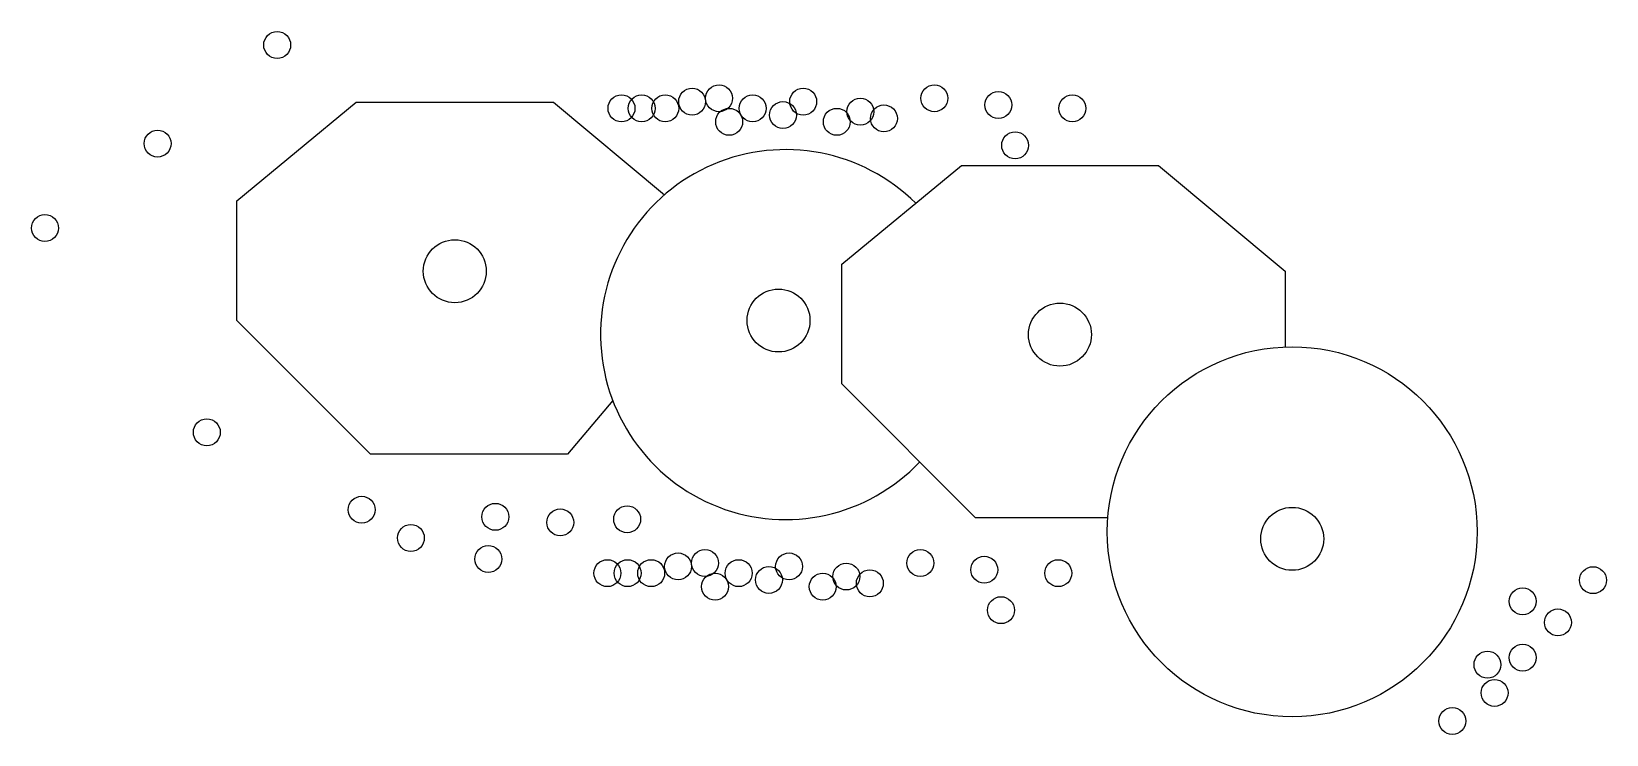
# Model space of a CAD drawing. Extents: x -2418 to 1839, y -1073 to 827.
import ezdxf

# ---------------------------------------------------------------- set-up
doc = ezdxf.new("R2010")
doc.units = 0
doc.header["$MEASUREMENT"] = 0
doc.layers.get('0').update_dxf_attribs({"linetype": 'CONTINUOUS'})

msp = doc.modelspace()

# ---------------------------------------------------------------- linework, layer by layer
for p, q in [((-1863.8, 369.4), (-1540.4, 635.9)), ((-1540.4, 635.9), (-1007.7, 635.9)), ((-1007.7, 635.9), (-707.5, 385.5)), ((-227.8, 198.1), (95.6, 464.6)), ((95.6, 464.6), (628.2, 464.6)), ((628.2, 464.6), (970.6, 179)), ((-1863.8, 45.8), (-1863.8, 369.4)), ((-227.8, -125.5), (-227.8, 198.1)), ((970.6, 179), (970.6, -25.6)), ((-1502.3, -315.9), (-1863.8, 45.8)), ((133.6, -487.2), (-227.8, -125.5)), ((-847.2, -170.3), (-969.7, -315.9)), ((-969.7, -315.9), (-1502.3, -315.9)), ((491.1, -487.2), (133.6, -487.2))]:
    msp.add_line(p, q)
for centre, radius in [((-1754.3, 790.6), 36.4), ((-559.7, 646.6), 36.4), ((22.4, 646.6), 36.4), ((-823.5, 619.3), 36.4), ((-768.9, 619.3), 36.4), ((-705.3, 619.3), 36.4), ((-632.5, 637.5), 36.4), ((-468.8, 619.3), 36.4), ((-332.3, 637.5), 36.4), ((-177.7, 610.2), 36.4), ((195.2, 628.4), 36.4), ((395.3, 619.3), 36.4), ((-532.4, 582.9), 36.4), ((-386.9, 601.1), 36.4), ((-241.4, 582.9), 36.4), ((-114.1, 592), 36.4), ((-2077.7, 524.1), 36.4), ((240.7, 519.2), 36.4), ((-2382.1, 295.7), 36.4), ((-1274.1, 179), 85.1), ((-399, 45.8), 85.1), ((361.9, 7.7), 85.1), ((989.7, -525.3), 500), ((-1944.5, -256.3), 36.4), ((-1526, -465.7), 36.4), ((-1164.6, -484.8), 36.4), ((-989.1, -500), 36.4), ((-808.2, -491.3), 36.4), ((989.7, -544.3), 85.1), ((-1392.9, -541.9), 36.4), ((-1183.6, -599), 36.4), ((-670.5, -618.9), 36.4), ((-597.8, -609.8), 36.4), ((-370.4, -618.9), 36.4), ((-15.7, -609.8), 36.4), ((157.1, -628), 36.4), ((-861.5, -637.1), 36.4), ((-807, -637.1), 36.4), ((-743.3, -637.1), 36.4), ((-570.5, -673.5), 36.4), ((-506.8, -637.1), 36.4), ((-425, -655.3), 36.4), ((-279.4, -673.5), 36.4), ((-215.8, -646.2), 36.4), ((-152.1, -664.4), 36.4), ((357.2, -637.1), 36.4), ((1803, -656.1), 36.4), ((1612.8, -713.2), 36.4), ((202.6, -737.2), 36.4), ((1707.9, -770.3), 36.4), ((1517.6, -884.5), 36.4), ((1612.8, -865.5), 36.4), ((1536.7, -960.7), 36.4), ((1422.5, -1036.8), 36.4)]:
    msp.add_circle(centre, radius)
msp.add_arc((-380, 7.7), 500, 45.2441, 316.523)

doc.saveas('drawing.dxf')
